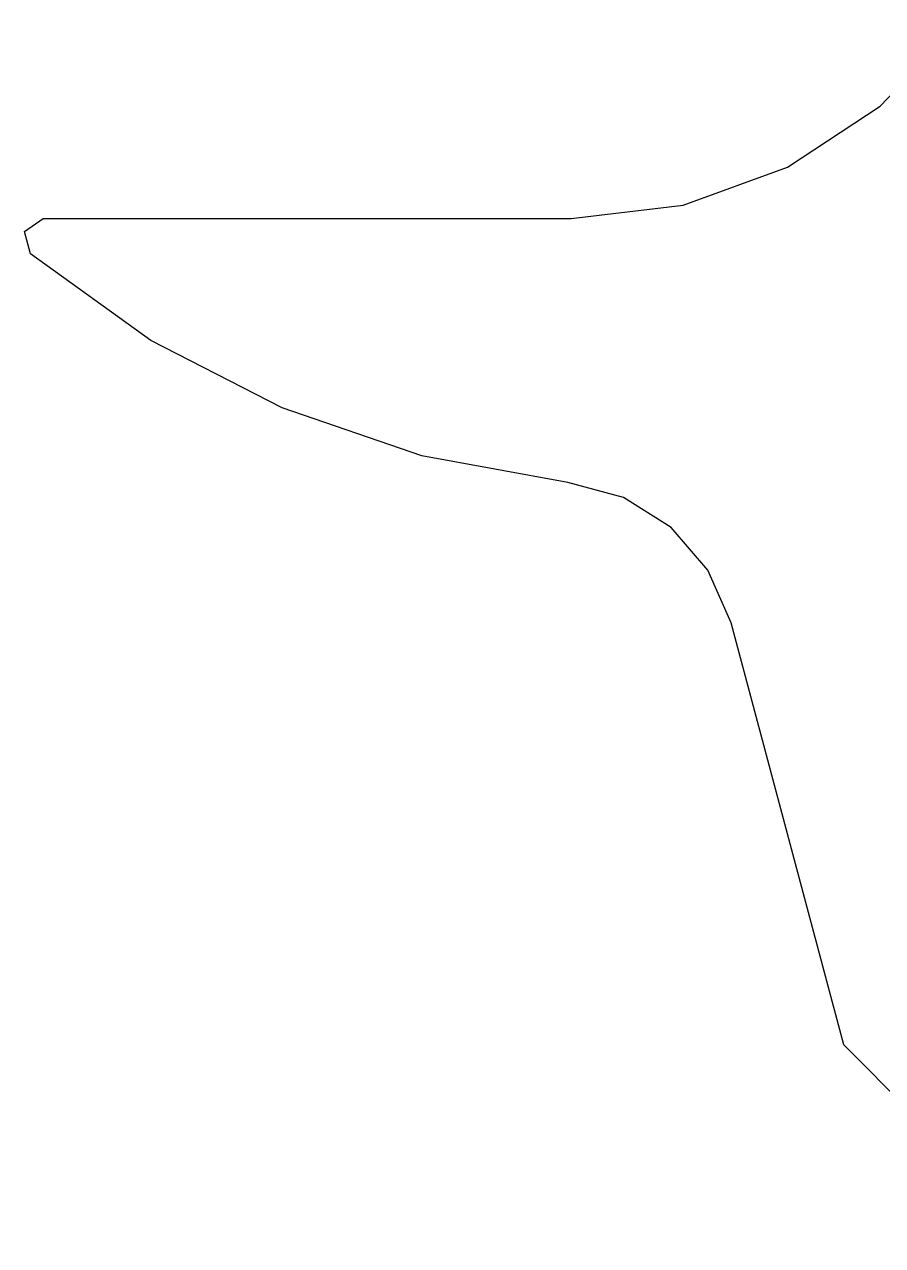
# Model space of a CAD drawing. Extents: x -211 to 2, y -103 to 318.
# Drawn here: x -211.17 to -202.07, y -100.5 to -87.56 of the extents above; entities that cross this region are included whole.
import ezdxf

# ---------------------------------------------------------------- set-up
doc = ezdxf.new("R2010")
doc.units = 0

msp = doc.modelspace()

# ---------------------------------------------------------------- linework, layer by layer
for p, q in [((-202.099804, -88.423705), (-201.281199, -87.556748)), ((-202.099804, -88.423705), (-201.281199, -87.556748)), ((-203.083383, -89.069827), (-202.099804, -88.423705)), ((-203.083383, -89.069827), (-202.099804, -88.423705)), ((-204.18882, -89.473447), (-203.083383, -89.069827)), ((-204.18882, -89.473447), (-203.083383, -89.069827)), ((-205.373, -89.6129), (-204.18882, -89.473447)), ((-205.373, -89.6129), (-204.18882, -89.473447)), ((-211.1662, -89.752379), (-210.967, -89.6129)), ((-211.1662, -89.752379), (-210.967, -89.6129)), ((-210.967, -89.6129), (-205.373, -89.6129)), ((-210.967, -89.6129), (-205.373, -89.6129)), ((-211.103, -89.9872), (-211.1662, -89.752379)), ((-211.103, -89.9872), (-211.1662, -89.752379)), ((-209.826007, -90.90425), (-211.103, -89.9872)), ((-209.826007, -90.90425), (-211.103, -89.9872)), ((-208.435915, -91.620573), (-209.826007, -90.90425)), ((-208.435915, -91.620573), (-209.826007, -90.90425)), ((-206.956116, -92.12621), (-208.435915, -91.620573)), ((-206.956116, -92.12621), (-208.435915, -91.620573)), ((-205.41, -92.4112), (-206.956116, -92.12621)), ((-205.41, -92.4112), (-206.956116, -92.12621)), ((-204.820596, -92.568185), (-205.41, -92.4112)), ((-204.820596, -92.568185), (-205.41, -92.4112)), ((-204.315054, -92.885817), (-204.820596, -92.568185)), ((-204.315054, -92.885817), (-204.820596, -92.568185)), ((-203.924485, -93.33739), (-204.315054, -92.885817)), ((-203.924485, -93.33739), (-204.315054, -92.885817)), ((-203.68, -93.8962), (-203.924485, -93.33739)), ((-203.68, -93.8962), (-203.924485, -93.33739)), ((-202.485, -98.3698), (-203.68, -93.8962)), ((-202.485, -98.3698), (-203.68, -93.8962)), ((-200.374, -100.495), (-202.485, -98.3698)), ((-200.374, -100.495), (-202.485, -98.3698))]:
    msp.add_line(p, q)

doc.saveas('drawing.dxf')
